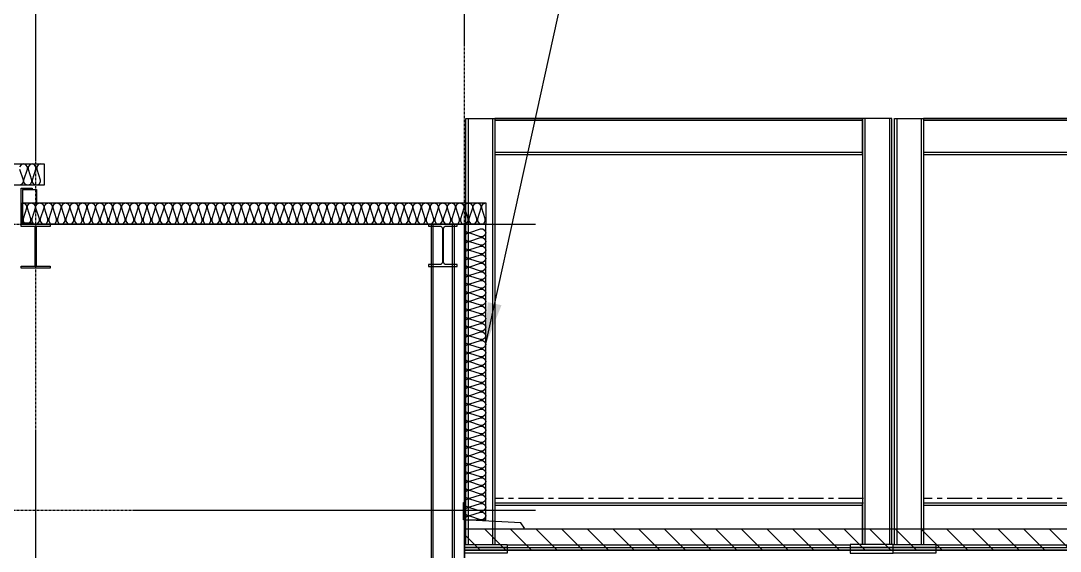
# Model space of a CAD drawing. Header units: millimetres. Extents: x 66027 to 360317, y -114806 to -64032.
# Drawn here: x 327712 to 334986, y -99012 to -95301 of the extents above; entities that cross this region are included whole.
import ezdxf

# ---------------------------------------------------------------- set-up
doc = ezdxf.new("R2010")
doc.units = ezdxf.units.MM
doc.header["$LTSCALE"] = 140
for name, pattern in [('CENTER', [2, 1.25, -0.25, 0.25, -0.25]), ('HIDDEN', [0.375, 0.25, -0.125]), ('PHANTOM2', [31.75, 15.875, -3.175, 3.175, -3.175, 3.175, -3.175])]:
    doc.linetypes.add(name, pattern=pattern)
for name, color, linetype in [('6', 6, 'Continuous'), ('AA-WAXM-ASMB', 7, 'Continuous'), ('AS-CLXM-STEL', 2, 'Continuous'), ('C_CEN', 1, 'CENTER'), ('C_COLUMN-01', 2, 'Continuous'), ('C_GIRDER', 2, 'Continuous'), ('C_STEEL', 2, 'Continuous'), ('C_TEXT_01', 2, 'Continuous'), ('DIM-SCALE', 7, 'Continuous'), ('finish', 1, 'Continuous'), ('HAT', 8, 'Continuous'), ('Xref_Gypsum_SECTION1$0$Panel', 4, 'Continuous')]:
    doc.layers.add(name, color=color, linetype=linetype)
doc.styles.add('Arial', font='arial.ttf')
doc.styles.add('돋움', font='')
doc.styles.get('돋움').set_extended_font_data('Dotum')
doc.dimstyles.new('일반도면_0080', dxfattribs={"dimtxt": 240, "dimasz": 200, "dimexe": 80, "dimexo": 240, "dimgap": 80, "dimtad": 1, "dimdec": 0, "dimzin": 0, "dimdsep": 46, "dimtxsty": '돋움', "dimcen": -400, "dimclrd": 7, "dimclre": 7, "dimclrt": 2, "dimadec": 8, "dimazin": 0, "dimtfac": 1, "dimtdec": 4, "dimtix": 1, "dimtmove": 2, "dimatfit": 3, "dimfxl": 1, "dimtolj": 1, "dimtzin": 0, "dimarcsym": 0})

# ---------------------------------------------------------------- blocks, each defined once
blk = doc.blocks.new('A$C72F612F9')
at = {"layer": 'finish'}
h = blk.add_hatch(dxfattribs=at)
h.set_pattern_fill('ANSI31', color=8, scale=40, style=0)
h.set_pattern_definition([(135, (559262.07, 38874.9), (89.80256, 89.80256), [])])
h.paths.add_polyline_path([(21000, 5870), (21000, 5720), (30150, 5720), (30150, 5870)])
at = {"layer": 'C_CEN', "color": 8}
for p, q in [((23793, 6082), (21213, 6082)), ((23793, 6050), (21213, 6050)), ((26793, 6082), (24213, 6082)), ((26793, 6050), (24213, 6050))]:
    blk.add_line(p, q, dxfattribs=at)
at = {"layer": 'C_COLUMN-01', "color": 8}
for points in [[(21010, 5760), (21010, 8740), (21213, 8740), (21213, 5760)], [(23990, 5760), (23990, 8740), (23787, 8740), (23787, 5760)], [(24010, 5760), (24010, 8740), (24213, 8740), (24213, 5760)]]:
    blk.add_lwpolyline(points, dxfattribs=at)
at = {"layer": 'C_GIRDER', "color": 8, "linetype": 'HIDDEN', "ltscale": 0.1}
for p, q in [((21025.9, 8740), (21025.9, 5760)), ((21197.1, 8740), (21197.1, 5760)), ((23802.9, 8740), (23802.9, 5760)), ((23974.1, 8740), (23974.1, 5760)), ((24025.9, 8740), (24025.9, 5760)), ((24197.1, 8740), (24197.1, 5760)), ((23787, 8726.5), (21213, 8726.5)), ((26787, 8726.5), (24213, 8726.5)), ((23787, 8501.5), (21213, 8501.5)), ((26787, 8501.5), (24213, 8501.5)), ((23787, 6033.7), (21213, 6033.7)), ((26787, 6033.7), (24213, 6033.7)), ((23700, 5756.3), (21300, 5756.3)), ((26700, 5756.3), (24300, 5756.3))]:
    blk.add_line(p, q, dxfattribs=at)
at = {"layer": 'C_GIRDER', "color": 8}
for p, q in [((21213, 8740), (23787, 8740)), ((24213, 8740), (26787, 8740))]:
    blk.add_line(p, q, dxfattribs=at)
for points in [[(23787, 8740), (21213, 8740)], [(21213, 8740), (21213, 8488), (23787, 8488), (23787, 8740)], [(26787, 8740), (24213, 8740)], [(24213, 8740), (24213, 8488), (26787, 8488), (26787, 8740)], [(23787, 5760), (23787, 6050), (21213, 6050), (21213, 5760)], [(26787, 5760), (26787, 6050), (24213, 6050), (24213, 5760)], [(21213, 5740), (21213, 5740), (23787, 5740)], [(23787, 5720), (21213, 5720)], [(23937, 5720), (21363, 5720)], [(24213, 5740), (24213, 5740), (26787, 5740)], [(26787, 5720), (24213, 5720)]]:
    blk.add_lwpolyline(points, dxfattribs=at)
for points in [[(21000, 5760), (21300, 5760), (21300, 5740), (21000, 5740)], [(24000, 5760), (23700, 5760), (23700, 5740), (24000, 5740)], [(24000, 5760), (24300, 5760), (24300, 5740), (24000, 5740)], [(21000, 5740), (21300, 5740), (21300, 5720), (21000, 5720)], [(21000, 5720), (21300, 5720), (21300, 5700), (21000, 5700)], [(24000, 5740), (23700, 5740), (23700, 5720), (24000, 5720)], [(24000, 5720), (23700, 5720), (23700, 5700), (24000, 5700)], [(24000, 5740), (24300, 5740), (24300, 5720), (24000, 5720)], [(24000, 5720), (24300, 5720), (24300, 5700), (24000, 5700)]]:
    blk.add_lwpolyline(points, close=True, dxfattribs=at)
at = {"layer": 'finish', "color": 8}
for p, q in [((21000, 8740), (21000, 8740)), ((24000, 8740), (24000, 8740)), ((21000, 5870), (30150, 5870)), ((21000, 5870), (21000, 5720)), ((21000, 5720), (30150, 5720))]:
    blk.add_line(p, q, dxfattribs=at)
blk = doc.blocks.new('A$C2B5E7F2F')
at = {"layer": 'C_STEEL', "extrusion": (0, 0, -1)}
for p, q in [((0, 0), (204, 0)), ((0, -14.6), (0, 0)), ((204, 0), (204, -14.6)), ((97.745, -14.6), (0, -14.6)), ((204, -14.6), (106.255, -14.6)), ((0, -292.4), (97.745, -292.4)), ((0, -307), (0, -292.4)), ((204, -307), (0, -307)), ((106.255, -292.4), (204, -292.4)), ((204, -292.4), (204, -307))]:
    blk.add_line(p, q, dxfattribs=at)
at = {"layer": 'C_STEEL'}
for points in [[(97.745, -292.4), (97.745, -14.6)], [(106.255, -14.6), (106.255, -292.4)]]:
    blk.add_lwpolyline(points, dxfattribs=at)
blk = doc.blocks.new('A$C035F74E8')
at = {"layer": 'C_STEEL', "color": 6, "lineweight": -2}
for p, q in [((0, -250), (0, 4)), ((0, 4), (77, 4)), ((77, 4), (77, -7.1)), ((11.1, -7.1), (11.1, -238.9)), ((77, -7.1), (11.1, -7.1)), ((77, -250), (0, -250)), ((11.1, -238.9), (77, -238.9)), ((77, -238.9), (77, -250))]:
    blk.add_line(p, q, dxfattribs=at)

msp = doc.modelspace()

# ---------------------------------------------------------------- linework, layer by layer
at = {"layer": '6', "elevation": 0}
msp.add_lwpolyline([(331229.8, -98845.1), (331234.3, -98851.7), (331236.3, -98850.3), (331211.2, -98813), (330811.2, -98793), (330811.2, -98671.4), (330813.7, -98671.4), (330813.7, -98679.4)], dxfattribs=at)
at = {"layer": 'AA-WAXM-ASMB'}
for p, q in [((330816.2, -98793), (330816.2, -96725)), ((330966.2, -98793), (330966.2, -96725)), ((330816.2, -98793), (330966.2, -98793))]:
    msp.add_line(p, q, dxfattribs=at)
at = {"layer": 'AS-CLXM-STEL', "color": 8}
for p, q in [((330586.2, -104709), (330586.2, -96725)), ((330598.2, -104709), (330598.2, -96725)), ((330734.2, -104709), (330734.2, -96725)), ((330746.2, -104709), (330746.2, -96725))]:
    msp.add_line(p, q, dxfattribs=at)
at = {"layer": 'C_CEN', "color": 1, "ltscale": 0.1}
for p, q in [((327816.2, -95225), (327816.2, -105225)), ((330816.2, -105225), (330816.2, -95225)), ((309316.2, -96725), (331316.2, -96725)), ((330816.2, -96725), (330816.2, -105225)), ((309316.2, -98725), (331316.2, -98725))]:
    msp.add_line(p, q, dxfattribs=at)
at = {"layer": 'C_STEEL', "elevation": 0}
msp.add_lwpolyline([(330566.2, -97019), (330766.2, -97019), (330766.2, -97007), (330688.2, -97007, -0.414214), (330670.2, -96989), (330670.2, -96755, -0.414214), (330688.2, -96737), (330766.2, -96737), (330766.2, -96725), (330566.2, -96725), (330566.2, -96737), (330644.2, -96737, -0.414214), (330662.2, -96755), (330662.2, -96989, -0.414214), (330644.2, -97007), (330566.2, -97007)], format="xyb", close=True, dxfattribs=at)
at = {"layer": 'C_TEXT_01', "color": 1}
msp.add_line((327861.2, -96725), (328635.2, -96725), dxfattribs=at)
at = {"layer": 'HAT'}
for p, q in [((330822.1, -96738.2), (330816.1, -96754.7)), ((330816.1, -96754.7), (330822.1, -96771.2)), ((330822.1, -96798.2), (330816.1, -96814.7)), ((330822.1, -96771.2), (330837.1, -96781.7)), ((330837.1, -96787.7), (330822.1, -96798.2)), ((330837.1, -96781.7), (330853.6, -96781.7)), ((330853.6, -96787.7), (330837.1, -96787.7)), ((330853.6, -96781.7), (330928.6, -96757.7)), ((330928.6, -96811.7), (330853.6, -96787.7)), ((330928.6, -96757.7), (330945.1, -96757.7)), ((330945.1, -96757.7), (330960.1, -96768.2)), ((330960.1, -96801.2), (330945.1, -96811.7)), ((330960.1, -96768.2), (330966.1, -96784.7)), ((330966.1, -96784.7), (330960.1, -96801.2)), ((330816.1, -96814.7), (330822.1, -96831.2)), ((330822.1, -96858.2), (330816.1, -96874.7)), ((330816.1, -96874.7), (330822.1, -96891.2)), ((330822.1, -96831.2), (330837.1, -96841.7)), ((330837.1, -96847.7), (330822.1, -96858.2)), ((330837.1, -96841.7), (330853.6, -96841.7)), ((330853.6, -96847.7), (330837.1, -96847.7)), ((330853.6, -96841.7), (330928.6, -96817.7)), ((330928.6, -96871.7), (330853.6, -96847.7)), ((330853.6, -96901.7), (330928.6, -96877.7)), ((330945.1, -96811.7), (330928.6, -96811.7)), ((330928.6, -96817.7), (330945.1, -96817.7)), ((330945.1, -96871.7), (330928.6, -96871.7)), ((330928.6, -96877.7), (330945.1, -96877.7)), ((330945.1, -96817.7), (330960.1, -96828.2)), ((330960.1, -96861.2), (330945.1, -96871.7)), ((330945.1, -96877.7), (330960.1, -96888.2)), ((330960.1, -96828.2), (330966.1, -96844.7)), ((330966.1, -96844.7), (330960.1, -96861.2)), ((330822.1, -96918.2), (330816.1, -96934.7)), ((330816.1, -96934.7), (330822.1, -96951.2)), ((330822.1, -96891.2), (330837.1, -96901.7)), ((330837.1, -96907.7), (330822.1, -96918.2)), ((330822.1, -96951.2), (330837.1, -96961.7)), ((330837.1, -96901.7), (330853.6, -96901.7)), ((330853.6, -96907.7), (330837.1, -96907.7)), ((330928.6, -96931.7), (330853.6, -96907.7)), ((330853.6, -96961.7), (330928.6, -96937.7)), ((330945.1, -96931.7), (330928.6, -96931.7)), ((330928.6, -96937.7), (330945.1, -96937.7)), ((330960.1, -96921.2), (330945.1, -96931.7)), ((330945.1, -96937.7), (330960.1, -96948.2)), ((330960.1, -96888.2), (330966.1, -96904.7)), ((330966.1, -96904.7), (330960.1, -96921.2)), ((330960.1, -96948.2), (330966.1, -96964.7)), ((330822.1, -96978.2), (330816.1, -96994.7)), ((330816.1, -96994.7), (330822.1, -97011.2)), ((330837.1, -96967.7), (330822.1, -96978.2)), ((330822.1, -97011.2), (330837.1, -97021.7)), ((330837.1, -96961.7), (330853.6, -96961.7)), ((330853.6, -96967.7), (330837.1, -96967.7)), ((330837.1, -97021.7), (330853.6, -97021.7)), ((330928.6, -96991.7), (330853.6, -96967.7)), ((330853.6, -97021.7), (330928.6, -96997.7)), ((330945.1, -96991.7), (330928.6, -96991.7)), ((330928.6, -96997.7), (330945.1, -96997.7)), ((330960.1, -96981.2), (330945.1, -96991.7)), ((330945.1, -96997.7), (330960.1, -97008.2)), ((330966.1, -96964.7), (330960.1, -96981.2)), ((330960.1, -97008.2), (330966.1, -97024.7)), ((330966.1, -97024.7), (330960.1, -97041.2)), ((330822.1, -97038.2), (330816.1, -97054.7)), ((330816.1, -97054.7), (330822.1, -97071.2)), ((330822.1, -97098.2), (330816.1, -97114.7)), ((330837.1, -97027.7), (330822.1, -97038.2)), ((330822.1, -97071.2), (330837.1, -97081.7)), ((330837.1, -97087.7), (330822.1, -97098.2)), ((330853.6, -97027.7), (330837.1, -97027.7)), ((330837.1, -97081.7), (330853.6, -97081.7)), ((330853.6, -97087.7), (330837.1, -97087.7)), ((330928.6, -97051.7), (330853.6, -97027.7)), ((330853.6, -97081.7), (330928.6, -97057.7)), ((330928.6, -97111.7), (330853.6, -97087.7)), ((330945.1, -97051.7), (330928.6, -97051.7)), ((330928.6, -97057.7), (330945.1, -97057.7)), ((330960.1, -97041.2), (330945.1, -97051.7)), ((330945.1, -97057.7), (330960.1, -97068.2)), ((330960.1, -97068.2), (330966.1, -97084.7)), ((330966.1, -97084.7), (330960.1, -97101.2)), ((330816.1, -97114.7), (330822.1, -97131.2)), ((330822.1, -97158.2), (330816.1, -97174.7)), ((330822.1, -97131.2), (330837.1, -97141.7)), ((330837.1, -97147.7), (330822.1, -97158.2)), ((330837.1, -97141.7), (330853.6, -97141.7)), ((330853.6, -97147.7), (330837.1, -97147.7)), ((330853.6, -97141.7), (330928.6, -97117.7)), ((330928.6, -97171.7), (330853.6, -97147.7)), ((330945.1, -97111.7), (330928.6, -97111.7)), ((330928.6, -97117.7), (330945.1, -97117.7)), ((330945.1, -97171.7), (330928.6, -97171.7)), ((330960.1, -97101.2), (330945.1, -97111.7)), ((330945.1, -97117.7), (330960.1, -97128.2)), ((330960.1, -97161.2), (330945.1, -97171.7)), ((330960.1, -97128.2), (330966.1, -97144.7)), ((330966.1, -97144.7), (330960.1, -97161.2)), ((330816.1, -97174.7), (330822.1, -97191.2)), ((330822.1, -97218.2), (330816.1, -97234.7)), ((330816.1, -97234.7), (330822.1, -97251.2)), ((330822.1, -97191.2), (330837.1, -97201.7)), ((330837.1, -97207.7), (330822.1, -97218.2)), ((330837.1, -97201.7), (330853.6, -97201.7)), ((330853.6, -97207.7), (330837.1, -97207.7)), ((330853.6, -97201.7), (330928.6, -97177.7)), ((330928.6, -97231.7), (330853.6, -97207.7)), ((330853.6, -97261.7), (330928.6, -97237.7)), ((330928.6, -97177.7), (330945.1, -97177.7)), ((330945.1, -97231.7), (330928.6, -97231.7)), ((330928.6, -97237.7), (330945.1, -97237.7)), ((330945.1, -97177.7), (330960.1, -97188.2)), ((330960.1, -97221.2), (330945.1, -97231.7)), ((330945.1, -97237.7), (330960.1, -97248.2)), ((330960.1, -97188.2), (330966.1, -97204.7)), ((330966.1, -97204.7), (330960.1, -97221.2)), ((330822.1, -97278.2), (330816.1, -97294.7)), ((330816.1, -97294.7), (330822.1, -97311.2)), ((330822.1, -97251.2), (330837.1, -97261.7)), ((330837.1, -97267.7), (330822.1, -97278.2)), ((330822.1, -97311.2), (330837.1, -97321.7)), ((330837.1, -97261.7), (330853.6, -97261.7)), ((330853.6, -97267.7), (330837.1, -97267.7)), ((330928.6, -97291.7), (330853.6, -97267.7)), ((330853.6, -97321.7), (330928.6, -97297.7)), ((330945.1, -97291.7), (330928.6, -97291.7)), ((330928.6, -97297.7), (330945.1, -97297.7)), ((330960.1, -97281.2), (330945.1, -97291.7)), ((330945.1, -97297.7), (330960.1, -97308.2)), ((330960.1, -97248.2), (330966.1, -97264.7)), ((330966.1, -97264.7), (330960.1, -97281.2)), ((330960.1, -97308.2), (330966.1, -97324.7)), ((330822.1, -97338.2), (330816.1, -97354.7)), ((330816.1, -97354.7), (330822.1, -97371.2)), ((330837.1, -97327.7), (330822.1, -97338.2)), ((330822.1, -97371.2), (330837.1, -97381.7)), ((330837.1, -97387.7), (330822.1, -97398.2)), ((330837.1, -97321.7), (330853.6, -97321.7)), ((330853.6, -97327.7), (330837.1, -97327.7)), ((330837.1, -97381.7), (330853.6, -97381.7)), ((330853.6, -97387.7), (330837.1, -97387.7)), ((330928.6, -97351.7), (330853.6, -97327.7)), ((330853.6, -97381.7), (330928.6, -97357.7)), ((330928.6, -97411.7), (330853.6, -97387.7)), ((330945.1, -97351.7), (330928.6, -97351.7)), ((330928.6, -97357.7), (330945.1, -97357.7)), ((330960.1, -97341.2), (330945.1, -97351.7)), ((330945.1, -97357.7), (330960.1, -97368.2)), ((330966.1, -97324.7), (330960.1, -97341.2)), ((330960.1, -97368.2), (330966.1, -97384.7)), ((330966.1, -97384.7), (330960.1, -97401.2)), ((330822.1, -97398.2), (330816.1, -97414.7)), ((330816.1, -97414.7), (330822.1, -97431.2)), ((330822.1, -97458.2), (330816.1, -97474.7)), ((330822.1, -97431.2), (330837.1, -97441.7)), ((330837.1, -97447.7), (330822.1, -97458.2)), ((330837.1, -97441.7), (330853.6, -97441.7)), ((330853.6, -97447.7), (330837.1, -97447.7)), ((330853.6, -97441.7), (330928.6, -97417.7)), ((330928.6, -97471.7), (330853.6, -97447.7)), ((330945.1, -97411.7), (330928.6, -97411.7)), ((330928.6, -97417.7), (330945.1, -97417.7)), ((330960.1, -97401.2), (330945.1, -97411.7)), ((330945.1, -97417.7), (330960.1, -97428.2)), ((330960.1, -97461.2), (330945.1, -97471.7)), ((330960.1, -97428.2), (330966.1, -97444.7)), ((330966.1, -97444.7), (330960.1, -97461.2)), ((330816.1, -97474.7), (330822.1, -97491.2)), ((330822.1, -97518.2), (330816.1, -97534.7)), ((330816.1, -97534.7), (330822.1, -97551.2)), ((330822.1, -97491.2), (330837.1, -97501.7)), ((330837.1, -97507.7), (330822.1, -97518.2)), ((330837.1, -97501.7), (330853.6, -97501.7)), ((330853.6, -97507.7), (330837.1, -97507.7)), ((330853.6, -97501.7), (330928.6, -97477.7)), ((330928.6, -97531.7), (330853.6, -97507.7)), ((330945.1, -97471.7), (330928.6, -97471.7)), ((330928.6, -97477.7), (330945.1, -97477.7)), ((330945.1, -97531.7), (330928.6, -97531.7)), ((330945.1, -97477.7), (330960.1, -97488.2)), ((330960.1, -97521.2), (330945.1, -97531.7)), ((330960.1, -97488.2), (330966.1, -97504.7)), ((330966.1, -97504.7), (330960.1, -97521.2)), ((330822.1, -97578.2), (330816.1, -97594.7)), ((330816.1, -97594.7), (330822.1, -97611.2)), ((330822.1, -97551.2), (330837.1, -97561.7)), ((330837.1, -97567.7), (330822.1, -97578.2)), ((330837.1, -97561.7), (330853.6, -97561.7)), ((330853.6, -97567.7), (330837.1, -97567.7)), ((330853.6, -97561.7), (330928.6, -97537.7)), ((330928.6, -97591.7), (330853.6, -97567.7)), ((330853.6, -97621.7), (330928.6, -97597.7)), ((330928.6, -97537.7), (330945.1, -97537.7)), ((330945.1, -97591.7), (330928.6, -97591.7)), ((330928.6, -97597.7), (330945.1, -97597.7)), ((330945.1, -97537.7), (330960.1, -97548.2)), ((330960.1, -97581.2), (330945.1, -97591.7)), ((330945.1, -97597.7), (330960.1, -97608.2)), ((330960.1, -97548.2), (330966.1, -97564.7)), ((330966.1, -97564.7), (330960.1, -97581.2)), ((330960.1, -97608.2), (330966.1, -97624.7)), ((330822.1, -97638.2), (330816.1, -97654.7)), ((330816.1, -97654.7), (330822.1, -97671.2)), ((330822.1, -97611.2), (330837.1, -97621.7)), ((330837.1, -97627.7), (330822.1, -97638.2)), ((330822.1, -97671.2), (330837.1, -97681.7)), ((330837.1, -97621.7), (330853.6, -97621.7)), ((330853.6, -97627.7), (330837.1, -97627.7)), ((330837.1, -97681.7), (330853.6, -97681.7)), ((330928.6, -97651.7), (330853.6, -97627.7)), ((330853.6, -97681.7), (330928.6, -97657.7)), ((330945.1, -97651.7), (330928.6, -97651.7)), ((330928.6, -97657.7), (330945.1, -97657.7)), ((330960.1, -97641.2), (330945.1, -97651.7)), ((330945.1, -97657.7), (330960.1, -97668.2)), ((330966.1, -97624.7), (330960.1, -97641.2)), ((330960.1, -97668.2), (330966.1, -97684.7)), ((330822.1, -97698.2), (330816.2, -97714.6)), ((330816.2, -97714.6), (330822.2, -97731.1)), ((330837.1, -97687.7), (330822.1, -97698.2)), ((330822.2, -97731.1), (330837.2, -97741.6)), ((330837.2, -97747.6), (330822.2, -97758.1)), ((330853.6, -97687.7), (330837.1, -97687.7)), ((330837.2, -97741.6), (330853.7, -97741.6)), ((330853.7, -97747.6), (330837.2, -97747.6)), ((330928.6, -97711.7), (330853.6, -97687.7)), ((330853.7, -97741.6), (330928.7, -97717.6)), ((330928.7, -97771.6), (330853.7, -97747.6)), ((330945.1, -97711.7), (330928.6, -97711.7)), ((330928.7, -97717.6), (330945.2, -97717.6)), ((330960.1, -97701.2), (330945.1, -97711.7)), ((330945.2, -97717.6), (330960.2, -97728.1)), ((330966.1, -97684.7), (330960.1, -97701.2)), ((330960.2, -97728.1), (330966.2, -97744.6)), ((330966.2, -97744.6), (330960.2, -97761.1)), ((330822.2, -97758.1), (330816.2, -97774.6)), ((330816.2, -97774.6), (330822.2, -97791.1)), ((330822.2, -97818.1), (330816.2, -97834.6)), ((330822.2, -97791.1), (330837.2, -97801.6)), ((330837.2, -97807.6), (330822.2, -97818.1)), ((330837.2, -97801.6), (330853.7, -97801.6)), ((330853.7, -97807.6), (330837.2, -97807.6)), ((330853.7, -97801.6), (330928.7, -97777.6)), ((330928.7, -97831.6), (330853.7, -97807.6)), ((330945.2, -97771.6), (330928.7, -97771.6)), ((330928.7, -97777.6), (330945.2, -97777.6)), ((330960.2, -97761.1), (330945.2, -97771.6)), ((330945.2, -97777.6), (330960.2, -97788.1)), ((330960.2, -97821.1), (330945.2, -97831.6)), ((330960.2, -97788.1), (330966.2, -97804.6)), ((330966.2, -97804.6), (330960.2, -97821.1)), ((330816.2, -97834.6), (330822.2, -97851.1)), ((330822.2, -97878.1), (330816.2, -97894.6)), ((330816.2, -97894.6), (330822.2, -97911.1)), ((330822.2, -97851.1), (330837.2, -97861.6)), ((330837.2, -97867.6), (330822.2, -97878.1)), ((330837.2, -97861.6), (330853.7, -97861.6)), ((330853.7, -97867.6), (330837.2, -97867.6)), ((330853.7, -97861.6), (330928.7, -97837.6)), ((330928.7, -97891.6), (330853.7, -97867.6)), ((330853.7, -97921.6), (330928.7, -97897.6)), ((330945.2, -97831.6), (330928.7, -97831.6)), ((330928.7, -97837.6), (330945.2, -97837.6)), ((330945.2, -97891.6), (330928.7, -97891.6)), ((330928.7, -97897.6), (330945.2, -97897.6)), ((330945.2, -97837.6), (330960.2, -97848.1)), ((330960.2, -97881.1), (330945.2, -97891.6)), ((330945.2, -97897.6), (330960.2, -97908.1)), ((330960.2, -97848.1), (330966.2, -97864.6)), ((330966.2, -97864.6), (330960.2, -97881.1)), ((330822.2, -97938.1), (330816.2, -97954.6)), ((330816.2, -97954.6), (330822.2, -97971.1)), ((330822.2, -97911.1), (330837.2, -97921.6)), ((330837.2, -97927.6), (330822.2, -97938.1)), ((330822.2, -97971.1), (330837.2, -97981.6)), ((330837.2, -97921.6), (330853.7, -97921.6)), ((330853.7, -97927.6), (330837.2, -97927.6)), ((330928.7, -97951.6), (330853.7, -97927.6)), ((330853.7, -97981.6), (330928.7, -97957.6)), ((330945.2, -97951.6), (330928.7, -97951.6)), ((330928.7, -97957.6), (330945.2, -97957.6)), ((330960.2, -97941.1), (330945.2, -97951.6)), ((330945.2, -97957.6), (330960.2, -97968.1)), ((330960.2, -97908.1), (330966.2, -97924.6)), ((330966.2, -97924.6), (330960.2, -97941.1)), ((330960.2, -97968.1), (330966.2, -97984.6)), ((330822.2, -97998.1), (330816.2, -98014.6)), ((330816.2, -98014.6), (330822.2, -98031.1)), ((330837.2, -97987.6), (330822.2, -97998.1)), ((330822.2, -98031.1), (330837.2, -98041.6)), ((330837.2, -97981.6), (330853.7, -97981.6)), ((330853.7, -97987.6), (330837.2, -97987.6)), ((330837.2, -98041.6), (330853.7, -98041.6)), ((330928.7, -98011.6), (330853.7, -97987.6)), ((330853.7, -98041.6), (330928.7, -98017.6)), ((330945.2, -98011.6), (330928.7, -98011.6)), ((330928.7, -98017.6), (330945.2, -98017.6)), ((330960.2, -98001.1), (330945.2, -98011.6)), ((330945.2, -98017.6), (330960.2, -98028.1)), ((330966.2, -97984.6), (330960.2, -98001.1)), ((330960.2, -98028.1), (330966.2, -98044.6)), ((330966.2, -98044.6), (330960.2, -98061.1)), ((330822.2, -98058.1), (330816.2, -98074.6)), ((330816.2, -98074.6), (330822.2, -98091.1)), ((330822.2, -98118.1), (330816.2, -98134.6)), ((330837.2, -98047.6), (330822.2, -98058.1)), ((330822.2, -98091.1), (330837.2, -98101.6)), ((330837.2, -98107.6), (330822.2, -98118.1)), ((330853.7, -98047.6), (330837.2, -98047.6)), ((330837.2, -98101.6), (330853.7, -98101.6)), ((330853.7, -98107.6), (330837.2, -98107.6)), ((330928.7, -98071.6), (330853.7, -98047.6)), ((330853.7, -98101.6), (330928.7, -98077.6)), ((330928.7, -98131.6), (330853.7, -98107.6)), ((330945.2, -98071.6), (330928.7, -98071.6)), ((330928.7, -98077.6), (330945.2, -98077.6)), ((330960.2, -98061.1), (330945.2, -98071.6)), ((330945.2, -98077.6), (330960.2, -98088.1)), ((330960.2, -98088.1), (330966.2, -98104.6)), ((330966.2, -98104.6), (330960.2, -98121.1)), ((330816.2, -98134.6), (330822.2, -98151.1)), ((330822.2, -98178.1), (330816.2, -98194.6)), ((330822.2, -98151.1), (330837.2, -98161.6)), ((330837.2, -98167.6), (330822.2, -98178.1)), ((330837.2, -98161.6), (330853.7, -98161.6)), ((330853.7, -98167.6), (330837.2, -98167.6)), ((330853.7, -98161.6), (330928.7, -98137.6)), ((330928.7, -98191.6), (330853.7, -98167.6)), ((330945.2, -98131.6), (330928.7, -98131.6)), ((330928.7, -98137.6), (330945.2, -98137.6)), ((330960.2, -98121.1), (330945.2, -98131.6)), ((330945.2, -98137.6), (330960.2, -98148.1)), ((330960.2, -98181.1), (330945.2, -98191.6)), ((330960.2, -98148.1), (330966.2, -98164.6)), ((330966.2, -98164.6), (330960.2, -98181.1)), ((330816.2, -98194.6), (330822.2, -98211.1)), ((330822.2, -98238.1), (330816.2, -98254.6)), ((330816.2, -98254.6), (330822.2, -98271.1)), ((330822.2, -98211.1), (330837.2, -98221.6)), ((330837.2, -98227.6), (330822.2, -98238.1)), ((330837.2, -98221.6), (330853.7, -98221.6)), ((330853.7, -98227.6), (330837.2, -98227.6)), ((330853.7, -98221.6), (330928.7, -98197.6)), ((330928.7, -98251.6), (330853.7, -98227.6)), ((330853.7, -98281.6), (330928.7, -98257.6)), ((330945.2, -98191.6), (330928.7, -98191.6)), ((330928.7, -98197.6), (330945.2, -98197.6)), ((330945.2, -98251.6), (330928.7, -98251.6)), ((330928.7, -98257.6), (330945.2, -98257.6)), ((330945.2, -98197.6), (330960.2, -98208.1)), ((330960.2, -98241.1), (330945.2, -98251.6)), ((330945.2, -98257.6), (330960.2, -98268.1)), ((330960.2, -98208.1), (330966.2, -98224.6)), ((330966.2, -98224.6), (330960.2, -98241.1)), ((330822.2, -98298.1), (330816.2, -98314.6)), ((330816.2, -98314.6), (330822.2, -98331.1)), ((330822.2, -98271.1), (330837.2, -98281.6)), ((330837.2, -98287.6), (330822.2, -98298.1)), ((330822.2, -98331.1), (330837.2, -98341.6)), ((330837.2, -98281.6), (330853.7, -98281.6)), ((330853.7, -98287.6), (330837.2, -98287.6)), ((330928.7, -98311.6), (330853.7, -98287.6)), ((330853.7, -98341.6), (330928.7, -98317.6)), ((330945.2, -98311.6), (330928.7, -98311.6)), ((330928.7, -98317.6), (330945.2, -98317.6)), ((330960.2, -98301.1), (330945.2, -98311.6)), ((330945.2, -98317.6), (330960.2, -98328.1)), ((330960.2, -98268.1), (330966.2, -98284.6)), ((330966.2, -98284.6), (330960.2, -98301.1)), ((330960.2, -98328.1), (330966.2, -98344.6)), ((330822.2, -98358.1), (330816.2, -98374.6)), ((330816.2, -98374.6), (330822.2, -98391.1)), ((330837.2, -98347.6), (330822.2, -98358.1)), ((330822.2, -98391.1), (330837.2, -98401.6)), ((330837.2, -98407.6), (330822.2, -98418.1)), ((330837.2, -98341.6), (330853.7, -98341.6)), ((330853.7, -98347.6), (330837.2, -98347.6)), ((330837.2, -98401.6), (330853.7, -98401.6)), ((330853.7, -98407.6), (330837.2, -98407.6)), ((330928.7, -98371.6), (330853.7, -98347.6)), ((330853.7, -98401.6), (330928.7, -98377.6)), ((330928.7, -98431.6), (330853.7, -98407.6)), ((330945.2, -98371.6), (330928.7, -98371.6)), ((330928.7, -98377.6), (330945.2, -98377.6)), ((330960.2, -98361.1), (330945.2, -98371.6)), ((330945.2, -98377.6), (330960.2, -98388.1)), ((330966.2, -98344.6), (330960.2, -98361.1)), ((330960.2, -98388.1), (330966.2, -98404.6)), ((330966.2, -98404.6), (330960.2, -98421.1)), ((330822.2, -98418.1), (330816.2, -98434.6)), ((330816.2, -98434.6), (330822.2, -98451.1)), ((330822.2, -98478.1), (330816.2, -98494.6)), ((330822.2, -98451.1), (330837.2, -98461.6)), ((330837.2, -98467.6), (330822.2, -98478.1)), ((330837.2, -98461.6), (330853.7, -98461.6)), ((330853.7, -98467.6), (330837.2, -98467.6)), ((330853.7, -98461.6), (330928.7, -98437.6)), ((330928.7, -98491.6), (330853.7, -98467.6)), ((330945.2, -98431.6), (330928.7, -98431.6)), ((330928.7, -98437.6), (330945.2, -98437.6)), ((330960.2, -98421.1), (330945.2, -98431.6)), ((330945.2, -98437.6), (330960.2, -98448.1)), ((330960.2, -98481.1), (330945.2, -98491.6)), ((330960.2, -98448.1), (330966.2, -98464.6)), ((330966.2, -98464.6), (330960.2, -98481.1)), ((330816.2, -98494.6), (330822.2, -98511.1)), ((330822.2, -98538.1), (330816.2, -98554.6)), ((330822.2, -98511.1), (330837.2, -98521.6)), ((330837.2, -98527.6), (330822.2, -98538.1)), ((330837.2, -98521.6), (330853.7, -98521.6)), ((330853.7, -98527.6), (330837.2, -98527.6)), ((330853.7, -98521.6), (330928.7, -98497.6)), ((330928.7, -98551.6), (330853.7, -98527.6)), ((330945.2, -98491.6), (330928.7, -98491.6)), ((330928.7, -98497.6), (330945.2, -98497.6)), ((330945.2, -98551.6), (330928.7, -98551.6)), ((330945.2, -98497.6), (330960.2, -98508.1)), ((330960.2, -98541.1), (330945.2, -98551.6)), ((330960.2, -98508.1), (330966.2, -98524.6)), ((330966.2, -98524.6), (330960.2, -98541.1)), ((330816.2, -98554.6), (330822.2, -98571.1)), ((330822.2, -98598.1), (330816.2, -98614.6)), ((330816.2, -98614.6), (330822.2, -98631.1)), ((330822.2, -98571.1), (330837.2, -98581.6)), ((330837.2, -98587.6), (330822.2, -98598.1)), ((330837.2, -98581.6), (330853.7, -98581.6)), ((330853.7, -98587.6), (330837.2, -98587.6)), ((330853.7, -98581.6), (330928.7, -98557.6)), ((330928.7, -98611.6), (330853.7, -98587.6)), ((330853.7, -98641.6), (330928.7, -98617.6)), ((330928.7, -98557.6), (330945.2, -98557.6)), ((330945.2, -98611.6), (330928.7, -98611.6)), ((330928.7, -98617.6), (330945.2, -98617.6)), ((330945.2, -98557.6), (330960.2, -98568.1)), ((330960.2, -98601.1), (330945.2, -98611.6)), ((330945.2, -98617.6), (330960.2, -98628.1)), ((330960.2, -98568.1), (330966.2, -98584.6)), ((330966.2, -98584.6), (330960.2, -98601.1)), ((330822.2, -98658.1), (330816.2, -98674.6)), ((330816.2, -98674.6), (330822.2, -98691.1)), ((330822.2, -98631.1), (330837.2, -98641.6)), ((330837.2, -98647.6), (330822.2, -98658.1)), ((330822.2, -98691.1), (330837.2, -98701.6)), ((330837.2, -98641.6), (330853.7, -98641.6)), ((330853.7, -98647.6), (330837.2, -98647.6)), ((330928.7, -98671.6), (330853.7, -98647.6)), ((330853.7, -98701.6), (330928.7, -98677.6)), ((330945.2, -98671.6), (330928.7, -98671.6)), ((330928.7, -98677.6), (330945.2, -98677.6)), ((330960.2, -98661.1), (330945.2, -98671.6)), ((330945.2, -98677.6), (330960.2, -98688.1)), ((330960.2, -98628.1), (330966.2, -98644.6)), ((330966.2, -98644.6), (330960.2, -98661.1)), ((330960.2, -98688.1), (330966.2, -98704.6)), ((330822.2, -98718.1), (330816.2, -98734.6)), ((330816.2, -98734.6), (330822.2, -98751.1)), ((330837.2, -98707.6), (330822.2, -98718.1)), ((330822.2, -98751.1), (330837.2, -98761.6)), ((330837.2, -98767.6), (330822.2, -98778.1)), ((330837.2, -98701.6), (330853.7, -98701.6)), ((330853.7, -98707.6), (330837.2, -98707.6)), ((330837.2, -98761.6), (330853.7, -98761.6)), ((330853.7, -98767.6), (330837.2, -98767.6)), ((330928.7, -98731.6), (330853.7, -98707.6)), ((330853.7, -98761.6), (330928.7, -98737.6)), ((330928.7, -98791.6), (330853.7, -98767.6)), ((330945.2, -98731.6), (330928.7, -98731.6)), ((330928.7, -98737.6), (330945.2, -98737.6)), ((330960.2, -98721.1), (330945.2, -98731.6)), ((330945.2, -98737.6), (330960.2, -98748.1)), ((330966.2, -98704.6), (330960.2, -98721.1)), ((330960.2, -98748.1), (330966.2, -98764.6)), ((330966.2, -98764.6), (330960.2, -98781.1)), ((330822.2, -98778.1), (330816.2, -98794.6)), ((330945.2, -98791.6), (330928.7, -98791.6)), ((330960.2, -98781.1), (330945.2, -98791.6))]:
    msp.add_line(p, q, dxfattribs=at)
for points in [[(327704.2, -96339.5), (327728.2, -96414.5), (327728.2, -96431), (327717.7, -96446), (327701.2, -96452)], [(327851.2, -96302), (327851.2, -96302), (327834.7, -96308), (327824.2, -96323), (327824.2, -96339.5), (327848.2, -96414.5), (327848.2, -96431), (327837.7, -96446), (327821.2, -96452), (327804.7, -96446), (327794.2, -96431), (327794.2, -96414.5), (327818.2, -96339.5), (327818.2, -96323), (327807.7, -96308), (327791.2, -96302), (327774.7, -96308), (327764.2, -96323), (327764.2, -96339.5), (327788.2, -96414.5), (327788.2, -96431), (327777.7, -96446), (327761.2, -96452), (327744.7, -96446), (327734.2, -96431), (327734.2, -96414.5), (327758.2, -96339.5), (327758.2, -96323), (327747.7, -96308), (327731.2, -96302), (327714.7, -96308), (327704.2, -96323)], [(327725.3, -96575), (327725.3, -96575), (327741.8, -96581), (327752.3, -96596), (327752.3, -96612.5), (327728.3, -96687.5), (327728.3, -96704), (327738.8, -96719), (327755.3, -96725), (327771.8, -96719), (327782.3, -96704), (327782.3, -96687.5), (327758.3, -96612.5), (327758.3, -96596), (327768.8, -96581), (327785.3, -96575), (327801.8, -96581), (327812.3, -96596), (327812.3, -96612.5), (327788.3, -96687.5), (327788.3, -96704), (327798.8, -96719), (327815.3, -96725), (327831.8, -96719), (327842.3, -96704), (327842.3, -96687.5), (327818.3, -96612.5), (327818.3, -96596), (327828.8, -96581), (327845.3, -96575), (327861.8, -96581), (327872.3, -96596), (327872.3, -96612.5), (327848.3, -96687.5), (327848.3, -96704), (327858.8, -96719), (327875.3, -96725), (327891.8, -96719), (327902.3, -96704), (327902.3, -96687.5), (327878.3, -96612.5), (327878.3, -96596), (327888.8, -96581), (327905.3, -96575), (327921.8, -96581), (327932.3, -96596), (327932.3, -96612.5), (327908.3, -96687.5), (327908.3, -96704), (327918.8, -96719), (327935.3, -96725), (327951.8, -96719), (327962.3, -96704), (327962.3, -96687.5), (327938.3, -96612.5), (327938.3, -96596), (327948.8, -96581), (327965.3, -96575), (327981.8, -96581), (327992.3, -96596), (327992.3, -96612.5), (327968.3, -96687.5), (327968.3, -96704), (327978.8, -96719), (327995.3, -96725), (328011.8, -96719), (328022.3, -96704), (328022.3, -96687.5), (327998.3, -96612.5), (327998.3, -96596), (328008.8, -96581), (328025.3, -96575), (328041.8, -96581), (328052.3, -96596), (328052.3, -96612.5), (328028.3, -96687.5), (328028.3, -96704), (328038.8, -96719), (328055.3, -96725), (328071.8, -96719), (328082.3, -96704), (328082.3, -96687.5), (328058.3, -96612.5), (328058.3, -96596), (328068.8, -96581), (328085.3, -96575), (328101.8, -96581), (328112.3, -96596), (328112.3, -96612.5), (328088.3, -96687.5), (328088.3, -96704), (328098.8, -96719), (328115.3, -96725), (328131.8, -96719), (328142.3, -96704), (328142.3, -96687.5), (328118.3, -96612.5), (328118.3, -96596), (328128.8, -96581), (328145.3, -96575), (328161.8, -96581), (328172.3, -96596), (328172.3, -96612.5), (328148.3, -96687.5), (328148.3, -96704), (328158.8, -96719), (328175.3, -96725), (328191.8, -96719), (328202.3, -96704), (328202.3, -96687.5), (328178.3, -96612.5), (328178.3, -96596), (328188.8, -96581), (328205.3, -96575), (328221.8, -96581), (328232.3, -96596), (328232.3, -96612.5), (328208.3, -96687.5), (328208.3, -96704), (328218.8, -96719), (328235.3, -96725), (328251.8, -96719), (328262.3, -96704), (328262.3, -96687.5), (328238.3, -96612.5), (328238.3, -96596), (328248.8, -96581), (328265.3, -96575), (328281.8, -96581), (328292.3, -96596), (328292.3, -96612.5), (328268.3, -96687.5), (328268.3, -96704), (328278.8, -96719), (328295.3, -96725), (328311.8, -96719), (328322.3, -96704), (328322.3, -96687.5), (328298.3, -96612.5), (328298.3, -96596), (328308.8, -96581), (328325.3, -96575), (328341.8, -96581), (328352.3, -96596), (328352.3, -96612.5), (328328.3, -96687.5), (328328.3, -96704), (328338.8, -96719), (328355.3, -96725), (328371.8, -96719), (328382.3, -96704), (328382.3, -96687.5), (328358.3, -96612.5), (328358.3, -96596), (328368.8, -96581), (328385.3, -96575), (328401.8, -96581), (328412.3, -96596), (328412.3, -96612.5), (328388.3, -96687.5), (328388.3, -96704), (328398.8, -96719), (328415.3, -96725), (328431.8, -96719), (328442.3, -96704), (328442.3, -96687.5), (328418.3, -96612.5), (328418.3, -96596), (328428.8, -96581), (328445.3, -96575), (328461.8, -96581), (328472.3, -96596), (328472.3, -96612.5), (328448.3, -96687.5), (328448.3, -96704), (328458.8, -96719), (328475.3, -96725), (328491.8, -96719), (328502.3, -96704), (328502.3, -96687.5), (328478.3, -96612.5), (328478.3, -96596), (328488.8, -96581), (328505.3, -96575), (328521.8, -96581), (328532.3, -96596), (328532.3, -96612.5), (328508.3, -96687.5), (328508.3, -96704), (328518.8, -96719), (328535.3, -96725), (328551.8, -96719), (328562.3, -96704), (328562.3, -96687.5), (328538.3, -96612.5), (328538.3, -96596), (328548.8, -96581), (328565.3, -96575), (328581.8, -96581), (328592.3, -96596), (328592.3, -96612.5), (328568.3, -96687.5), (328568.3, -96704), (328578.8, -96719), (328595.3, -96725), (328611.8, -96719), (328622.3, -96704), (328622.3, -96687.5), (328598.3, -96612.5), (328598.3, -96596), (328608.8, -96581), (328625.3, -96575), (328641.8, -96581), (328652.3, -96596), (328652.3, -96612.5), (328628.3, -96687.5), (328628.3, -96704), (328638.8, -96719), (328655.3, -96725), (328671.8, -96719), (328682.3, -96704), (328682.3, -96687.5), (328658.3, -96612.5), (328658.3, -96596), (328668.8, -96581), (328685.3, -96575), (328701.8, -96581), (328712.3, -96596), (328712.3, -96612.5), (328688.3, -96687.5), (328688.3, -96704), (328698.8, -96719), (328715.3, -96725), (328731.8, -96719), (328742.3, -96704), (328742.3, -96687.5), (328718.3, -96612.5), (328718.3, -96596), (328728.8, -96581), (328745.3, -96575), (328761.8, -96581), (328772.3, -96596), (328772.3, -96612.5), (328748.3, -96687.5), (328748.3, -96704), (328758.8, -96719), (328775.3, -96725), (328791.8, -96719), (328802.3, -96704), (328802.3, -96687.5), (328778.3, -96612.5), (328778.3, -96596), (328788.8, -96581), (328805.3, -96575), (328821.8, -96581), (328832.3, -96596), (328832.3, -96612.5), (328808.3, -96687.5), (328808.3, -96704), (328818.8, -96719), (328835.3, -96725), (328851.8, -96719), (328862.3, -96704), (328862.3, -96687.5), (328838.3, -96612.5), (328838.3, -96596), (328848.8, -96581), (328865.3, -96575), (328881.8, -96581), (328892.3, -96596), (328892.3, -96612.5), (328868.3, -96687.5), (328868.3, -96704), (328878.8, -96719), (328895.3, -96725), (328911.8, -96719), (328922.3, -96704), (328922.3, -96687.5), (328898.3, -96612.5), (328898.3, -96596), (328908.8, -96581), (328925.3, -96575), (328941.8, -96581), (328952.3, -96596), (328952.3, -96612.5), (328928.3, -96687.5), (328928.3, -96704), (328938.8, -96719), (328955.3, -96725), (328971.8, -96719), (328982.3, -96704), (328982.3, -96687.5), (328958.3, -96612.5), (328958.3, -96596), (328968.8, -96581), (328985.3, -96575), (329001.8, -96581), (329012.3, -96596), (329012.3, -96612.5), (328988.3, -96687.5), (328988.3, -96704), (328998.8, -96719), (329015.3, -96725), (329031.8, -96719), (329042.3, -96704), (329042.3, -96687.5), (329018.3, -96612.5), (329018.3, -96596), (329028.8, -96581), (329045.3, -96575), (329061.8, -96581), (329072.3, -96596), (329072.3, -96612.5), (329048.3, -96687.5), (329048.3, -96704), (329058.8, -96719), (329075.3, -96725), (329091.8, -96719), (329102.3, -96704), (329102.3, -96687.5), (329078.3, -96612.5), (329078.3, -96596), (329088.8, -96581), (329105.3, -96575), (329121.8, -96581), (329132.3, -96596), (329132.3, -96612.5), (329108.3, -96687.5), (329108.3, -96704), (329118.8, -96719), (329135.3, -96725), (329151.8, -96719), (329162.3, -96704), (329162.3, -96687.5), (329138.3, -96612.5), (329138.3, -96596), (329148.8, -96581), (329165.3, -96575), (329181.8, -96581), (329192.3, -96596), (329192.3, -96612.5), (329168.3, -96687.5), (329168.3, -96704), (329178.8, -96719), (329195.3, -96725), (329211.8, -96719), (329222.3, -96704), (329222.3, -96687.5), (329198.3, -96612.5), (329198.3, -96596), (329208.8, -96581), (329225.3, -96575), (329241.8, -96581), (329252.3, -96596), (329252.3, -96612.5), (329228.3, -96687.5), (329228.3, -96704), (329238.8, -96719), (329255.3, -96725), (329271.8, -96719), (329282.3, -96704), (329282.3, -96687.5), (329258.3, -96612.5), (329258.3, -96596), (329268.8, -96581), (329285.3, -96575), (329301.8, -96581), (329312.3, -96596), (329312.3, -96612.5), (329288.3, -96687.5), (329288.3, -96704), (329298.8, -96719), (329315.3, -96725), (329331.8, -96719), (329342.3, -96704), (329342.3, -96687.5), (329318.3, -96612.5), (329318.3, -96596), (329328.8, -96581), (329345.3, -96575), (329361.8, -96581), (329372.3, -96596), (329372.3, -96612.5), (329348.3, -96687.5), (329348.3, -96704), (329358.8, -96719), (329375.3, -96725), (329391.8, -96719), (329402.3, -96704), (329402.3, -96687.5), (329378.3, -96612.5), (329378.3, -96596), (329388.8, -96581), (329405.3, -96575), (329421.8, -96581), (329432.3, -96596), (329432.3, -96612.5), (329408.3, -96687.5), (329408.3, -96704), (329418.8, -96719), (329435.3, -96725), (329451.8, -96719), (329462.3, -96704), (329462.3, -96687.5), (329438.3, -96612.5), (329438.3, -96596), (329448.8, -96581), (329465.3, -96575), (329481.8, -96581), (329492.3, -96596), (329492.3, -96612.5), (329468.3, -96687.5), (329468.3, -96704), (329478.8, -96719), (329495.3, -96725), (329511.8, -96719), (329522.3, -96704), (329522.3, -96687.5), (329498.3, -96612.5), (329498.3, -96596), (329508.8, -96581), (329525.3, -96575), (329541.8, -96581), (329552.3, -96596), (329552.3, -96612.5), (329528.3, -96687.5), (329528.3, -96704), (329538.8, -96719), (329555.3, -96725), (329571.8, -96719), (329582.3, -96704), (329582.3, -96687.5), (329558.3, -96612.5), (329558.3, -96596), (329568.8, -96581), (329585.3, -96575), (329601.8, -96581), (329612.3, -96596), (329612.3, -96612.5), (329588.3, -96687.5), (329588.3, -96704), (329598.8, -96719), (329615.3, -96725), (329631.8, -96719), (329642.3, -96704), (329642.3, -96687.5), (329618.3, -96612.5), (329618.3, -96596), (329628.8, -96581), (329645.3, -96575), (329661.8, -96581), (329672.3, -96596), (329672.3, -96612.5), (329648.3, -96687.5), (329648.3, -96704), (329658.8, -96719), (329675.3, -96725), (329691.8, -96719), (329702.3, -96704), (329702.3, -96687.5), (329678.3, -96612.5), (329678.3, -96596), (329688.8, -96581), (329705.3, -96575), (329721.8, -96581), (329732.3, -96596), (329732.3, -96612.5), (329708.3, -96687.5), (329708.3, -96704), (329718.8, -96719), (329735.3, -96725), (329751.8, -96719), (329762.3, -96704), (329762.3, -96687.5), (329738.3, -96612.5), (329738.3, -96596), (329748.8, -96581), (329765.3, -96575), (329781.8, -96581), (329792.3, -96596), (329792.3, -96612.5), (329768.3, -96687.5), (329768.3, -96704), (329778.8, -96719), (329795.3, -96725), (329811.8, -96719), (329822.3, -96704), (329822.3, -96687.5), (329798.3, -96612.5), (329798.3, -96596), (329808.8, -96581), (329825.3, -96575), (329841.8, -96581), (329852.3, -96596), (329852.3, -96612.5), (329828.3, -96687.5), (329828.3, -96704), (329838.8, -96719), (329855.3, -96725), (329871.8, -96719), (329882.3, -96704), (329882.3, -96687.5), (329858.3, -96612.5), (329858.3, -96596), (329868.8, -96581), (329885.3, -96575), (329901.8, -96581), (329912.3, -96596), (329912.3, -96612.5), (329888.3, -96687.5), (329888.3, -96704), (329898.8, -96719), (329915.3, -96725), (329931.8, -96719), (329942.3, -96704), (329942.3, -96687.5), (329918.3, -96612.5), (329918.3, -96596), (329928.8, -96581), (329945.3, -96575), (329961.8, -96581), (329972.3, -96596), (329972.3, -96612.5), (329948.3, -96687.5), (329948.3, -96704), (329958.8, -96719), (329975.3, -96725), (329991.8, -96719), (330002.3, -96704), (330002.3, -96687.5), (329978.3, -96612.5), (329978.3, -96596), (329988.8, -96581), (330005.3, -96575), (330021.8, -96581), (330032.3, -96596), (330032.3, -96612.5), (330008.3, -96687.5), (330008.3, -96704), (330018.8, -96719), (330035.3, -96725), (330051.8, -96719), (330062.3, -96704), (330062.3, -96687.5), (330038.3, -96612.5), (330038.3, -96596), (330048.8, -96581), (330065.3, -96575), (330081.8, -96581), (330092.3, -96596), (330092.3, -96612.5), (330068.3, -96687.5), (330068.3, -96704), (330078.8, -96719), (330095.3, -96725), (330111.8, -96719), (330122.3, -96704), (330122.3, -96687.5), (330098.3, -96612.5), (330098.3, -96596), (330108.8, -96581), (330125.3, -96575), (330141.8, -96581), (330152.3, -96596), (330152.3, -96612.5), (330128.3, -96687.5), (330128.3, -96704), (330138.8, -96719), (330155.3, -96725), (330171.8, -96719), (330182.3, -96704), (330182.3, -96687.5), (330158.3, -96612.5), (330158.3, -96596), (330168.8, -96581), (330185.3, -96575), (330201.8, -96581), (330212.3, -96596), (330212.3, -96612.5), (330188.3, -96687.5), (330188.3, -96704), (330198.8, -96719), (330215.3, -96725), (330231.8, -96719), (330242.3, -96704), (330242.3, -96687.5), (330218.3, -96612.5), (330218.3, -96596), (330228.8, -96581), (330245.3, -96575), (330261.8, -96581), (330272.3, -96596), (330272.3, -96612.5), (330248.3, -96687.5), (330248.3, -96704), (330258.8, -96719), (330275.3, -96725), (330291.8, -96719), (330302.3, -96704), (330302.3, -96687.5), (330278.3, -96612.5), (330278.3, -96596), (330288.8, -96581), (330305.3, -96575), (330321.8, -96581), (330332.3, -96596), (330332.3, -96612.5), (330308.3, -96687.5), (330308.3, -96704), (330318.8, -96719), (330335.3, -96725), (330351.8, -96719), (330362.3, -96704), (330362.3, -96687.5), (330338.3, -96612.5), (330338.3, -96596), (330348.8, -96581), (330365.3, -96575), (330381.8, -96581), (330392.3, -96596), (330392.3, -96612.5), (330368.3, -96687.5), (330368.3, -96704), (330378.8, -96719), (330395.3, -96725), (330411.8, -96719), (330422.3, -96704), (330422.3, -96687.5), (330398.3, -96612.5), (330398.3, -96596), (330408.8, -96581), (330425.3, -96575), (330441.8, -96581), (330452.3, -96596), (330452.3, -96612.5), (330428.3, -96687.5), (330428.3, -96704), (330438.8, -96719), (330455.3, -96725), (330471.8, -96719), (330482.3, -96704), (330482.3, -96687.5), (330458.3, -96612.5), (330458.3, -96596), (330468.8, -96581), (330485.3, -96575), (330501.8, -96581), (330512.3, -96596), (330512.3, -96612.5), (330488.3, -96687.5), (330488.3, -96704), (330498.8, -96719), (330515.3, -96725), (330531.8, -96719), (330542.3, -96704), (330542.3, -96687.5), (330518.3, -96612.5), (330518.3, -96596), (330528.8, -96581), (330545.3, -96575), (330561.8, -96581), (330572.3, -96596), (330572.3, -96612.5), (330548.3, -96687.5), (330548.3, -96704), (330558.8, -96719), (330575.3, -96725), (330591.8, -96719), (330602.3, -96704), (330602.3, -96687.5), (330578.3, -96612.5), (330578.3, -96596), (330588.8, -96581), (330605.3, -96575), (330621.8, -96581), (330632.3, -96596), (330632.3, -96612.5), (330608.3, -96687.5), (330608.3, -96704), (330618.8, -96719), (330635.3, -96725), (330651.8, -96719), (330662.3, -96704), (330662.3, -96687.5), (330638.3, -96612.5), (330638.3, -96596), (330648.8, -96581), (330665.3, -96575), (330681.8, -96581), (330692.3, -96596), (330692.3, -96612.5), (330668.3, -96687.5), (330668.3, -96704), (330678.8, -96719), (330695.3, -96725), (330711.8, -96719), (330722.3, -96704), (330722.3, -96687.5), (330698.3, -96612.5), (330698.3, -96596), (330708.8, -96581), (330725.3, -96575), (330741.8, -96581), (330752.3, -96596), (330752.3, -96612.5), (330728.3, -96687.5), (330728.3, -96704), (330738.8, -96719), (330755.3, -96725), (330771.8, -96719), (330782.3, -96704), (330782.3, -96687.5), (330758.3, -96612.5), (330758.3, -96596), (330768.8, -96581), (330785.3, -96575), (330801.8, -96581), (330812.3, -96596), (330812.3, -96612.5), (330788.3, -96687.5), (330788.3, -96704), (330798.8, -96719), (330815.3, -96725), (330831.8, -96719), (330842.3, -96704), (330842.3, -96687.5), (330818.3, -96612.5), (330818.3, -96596), (330828.8, -96581), (330845.3, -96575), (330861.8, -96581), (330872.3, -96596), (330872.3, -96612.5), (330848.3, -96687.5), (330848.3, -96704), (330858.8, -96719), (330875.3, -96725), (330891.8, -96719), (330902.3, -96704), (330902.3, -96687.5), (330878.3, -96612.5), (330878.3, -96596), (330888.8, -96581), (330905.3, -96575), (330921.8, -96581), (330932.3, -96596), (330932.3, -96612.5), (330908.3, -96687.5), (330908.3, -96704), (330918.8, -96719), (330935.3, -96725), (330951.8, -96719), (330962.3, -96704), (330962.3, -96687.5), (330938.3, -96612.5), (330938.3, -96596), (330948.8, -96581), (330965.3, -96575), (330966.2, -96575.3)]]:
    msp.add_lwpolyline(points, dxfattribs=at)
at = {"layer": 'Xref_Gypsum_SECTION1$0$Panel', "color": 4, "linetype": 'Continuous'}
for p, q in [((327725.3, -96482.1), (327725.3, -96575)), ((327725.3, -96482.1), (327823.2, -96482.1)), ((327823.2, -96482.1), (327823.2, -96575)), ((327725.3, -96575), (328635.2, -96575))]:
    msp.add_line(p, q, dxfattribs=at)
at = {"layer": 'Xref_Gypsum_SECTION1$0$Panel', "color": 4, "linetype": 'Continuous', "flags": 128}
for points in [[(325187.2, -96302), (327876.2, -96302), (327876.2, -96452), (325187.2, -96452)], [(327725.3, -96575), (330966.2, -96575), (330966.2, -96725), (327725.3, -96725)]]:
    msp.add_lwpolyline(points, close=True, dxfattribs=at)

# ---------------------------------------------------------------- block references
at = {"linetype": 'PHANTOM2', "ltscale": 2}
for name, p in [('A$C035F74E8', (327714.2, -96475)), ('A$C2B5E7F2F', (327714.2, -96725))]:
    msp.add_blockref(name, p, dxfattribs=at)
at = {"layer": 'C_CEN'}
msp.add_blockref('A$C72F612F9', (309816.2, -104725), dxfattribs=at)

# ---------------------------------------------------------------- leaders
at = {"layer": 'DIM-SCALE'}
msp.add_leader([(330963.1, -97573), (331862, -93503.7), (332302.1, -93503.7)], dimstyle='일반도면_0080', override={"dimasz": 300, "dimlfac": 0.166667, "dimtxsty": 'Arial'}, dxfattribs=at)

doc.saveas('drawing.dxf')
